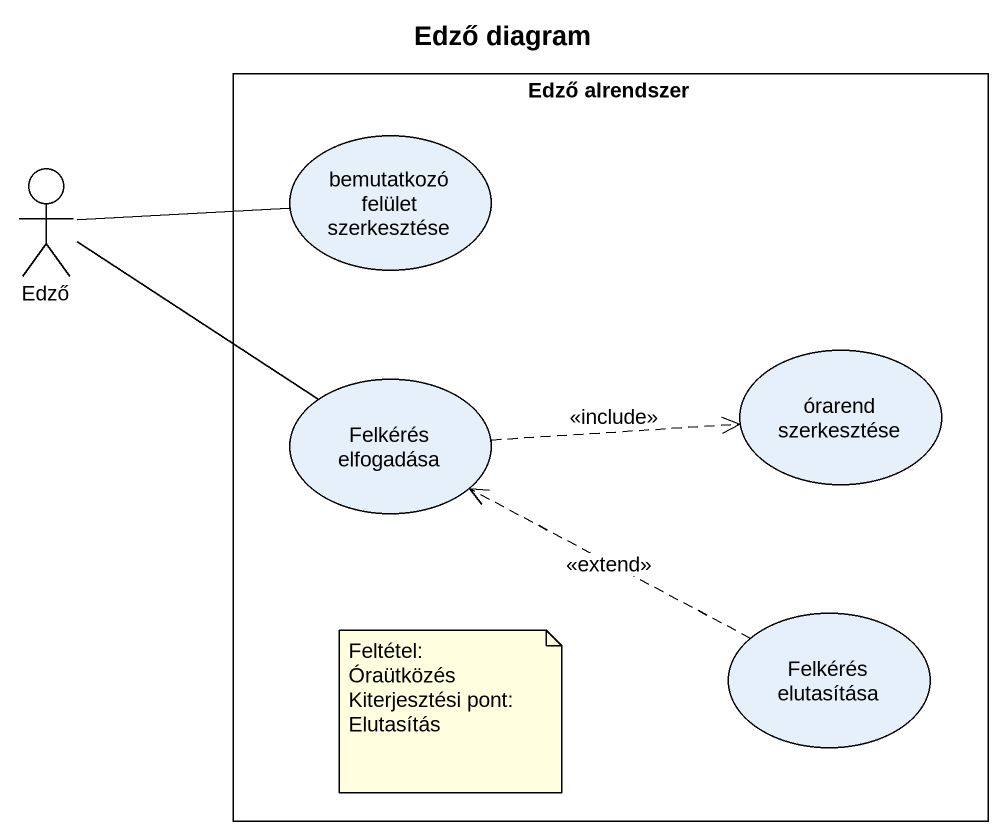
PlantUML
@startuml
title Edző diagram
rectangle "Edző alrendszer" as Edző_alrendszer {
  usecase "bemutatkozó felület szerkesztése" as bemutatkozó_felület
  usecase "Felkérés elfogadása" as Felkérés_elfogadása
  usecase "órarend szerkesztése" as órarend_szerkesztése
  usecase "Felkérés elutasítása" as Felkérés_elutasítása
}
actor Edző
Edző -right- bemutatkozó_felület
Edző -right- Felkérés_elfogadása
Felkérés_elfogadása .right.> órarend_szerkesztése : <<include>>
Felkérés_elutasítása .left.> Felkérés_elfogadása : <<extend>>
note as N1
  Feltétel:
  Óraütközés
  Kiterjesztési pont: Elutasítás
end note
@enduml
